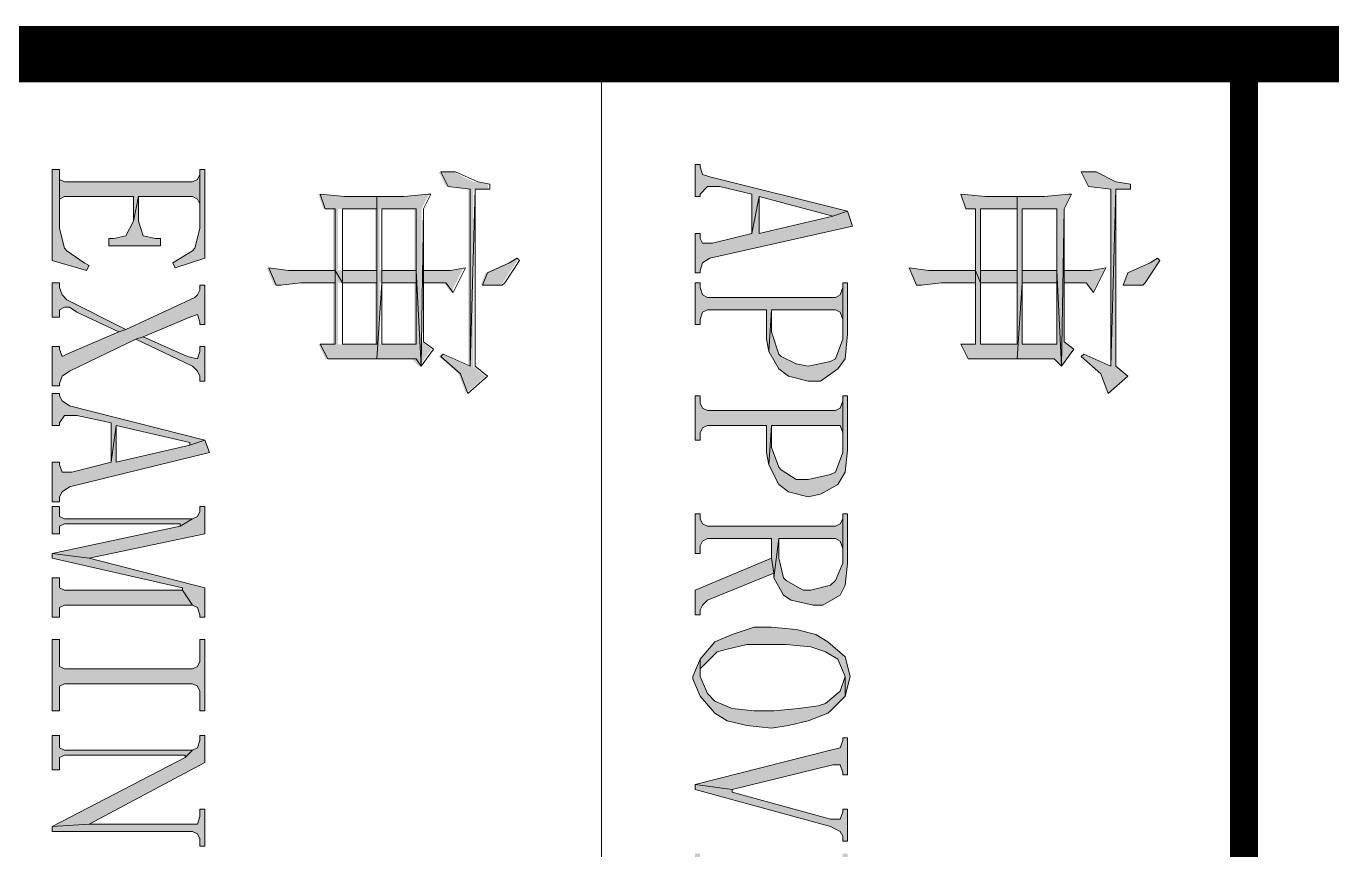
# Model space of a CAD drawing. Header units: millimetres. Extents: x 53009415 to 54059915, y 20499171 to 20796171.
# Drawn here: x 53907332 to 53915463, y 20529220 to 20534346 of the extents above; entities that cross this region are included whole.
import ezdxf

# ---------------------------------------------------------------- set-up
doc = ezdxf.new("R2010")
doc.units = ezdxf.units.MM
doc.header["$LTSCALE"] = 1000
doc.layers.add('PUB_TITLE', color=7, linetype='Continuous', lineweight=20)

# ---------------------------------------------------------------- blocks, each defined once
blk = doc.blocks.new('2015AACI_TQ_A2')
at = {"layer": 'PUB_TITLE'}
h = blk.add_hatch(color=256, dxfattribs=at)
h.dxf.hatch_style = 1
h.paths.add_polyline_path([(-5712.6, 11873.9), (-5715.7, 11877), (-5743.3, 11895.3), (-5746.3, 11892.3), (-5740.2, 11883.1), (-5728, 11855.5), (-5712.6, 11849.4)])
h.paths.add_polyline_path([(-5832.1, 11834.1), (-5611.6, 11834.1), (-5832.1, 11840.2), (-5832.1, 11858.6), (-5838.2, 11858.6), (-5841.3, 11840.2), (-5853.5, 11815.7), (-5853.5, 11797.3), (-5835.2, 11806.5)])
h.paths.add_polyline_path([(-5599.3, 11855.5), (-5611.6, 11840.2), (-5832.1, 11840.2), (-5611.6, 11834.1), (-5626.9, 11800.4), (-5623.8, 11797.3), (-5602.4, 11821.8), (-5577.9, 11831)])
h.paths.add_polyline_path([(-5703.5, 11812.6), (-5734.1, 11828), (-5731, 11809.6), (-5731, 11775.9), (-5715.7, 11775.9), (-5715.7, 11803.5)])
h.paths.add_polyline_path([(-5611.6, 11772.8), (-5807.6, 11775.9), (-5826, 11785.1), (-5826, 11782), (-5822.9, 11751.4), (-5822.9, 11717.7), (-5731, 11717.7), (-5639.1, 11717.7), (-5639.1, 11671.8), (-5715.7, 11671.8), (-5731, 11665.6), (-5639.1, 11665.6), (-5639.1, 11647.3), (-5620.8, 11656.4), (-5620.8, 11662.6), (-5620.8, 11684), (-5620.8, 11717.7), (-5715.7, 11723.8), (-5807.6, 11723.8), (-5807.6, 11766.7), (-5731, 11766.7)])
h.paths.add_polyline_path([(-5611.6, 11772.8), (-5731, 11766.7), (-5639.1, 11766.7), (-5639.1, 11723.8), (-5715.7, 11723.8), (-5620.8, 11717.7), (-5620.8, 11763.6)], flags=17)
h.paths.add_polyline_path([(-5633, 11788.1), (-5642.2, 11775.9), (-5715.7, 11775.9), (-5731, 11775.9), (-5807.6, 11775.9), (-5611.6, 11772.8)])
h.paths.add_polyline_path([(-5715.7, 11766.7), (-5731, 11766.7), (-5731, 11723.8), (-5715.7, 11723.8)], flags=16)
h.paths.add_polyline_path([(-5715.7, 11717.7), (-5731, 11717.7), (-5731, 11671.8), (-5715.7, 11671.8)], flags=16)
h.paths.add_polyline_path([(-5715.7, 11665.6), (-5731, 11665.6), (-5731, 11641.1), (-5731, 11607.4), (-5734.1, 11582.9), (-5712.6, 11592.1), (-5712.6, 11598.3), (-5715.7, 11622.8)])
h.paths.add_polyline_path([(-5807.6, 11717.7), (-5822.9, 11717.7), (-5822.9, 11711.6), (-5822.9, 11677.9), (-5826, 11647.3), (-5807.6, 11653.4), (-5807.6, 11665.6), (-5731, 11665.6), (-5715.7, 11671.8), (-5807.6, 11671.8)], flags=17)
h = blk.add_hatch(color=256, dxfattribs=at)
h.dxf.hatch_style = 1
h.paths.add_polyline_path([(-5798.4, 11488), (-5804.5, 11506.4), (-5847.4, 11334.9), (-5850.5, 11325.7), (-5859.7, 11322.6), (-5862.7, 11322.6), (-5862.7, 11316.5), (-5822.9, 11316.5), (-5822.9, 11322.6), (-5826, 11322.6), (-5835.2, 11331.8), (-5835.2, 11347.1), (-5826, 11386.9), (-5777, 11386.9), (-5822.9, 11396.1)])
h.paths.add_polyline_path([(-5786.2, 11512.5), (-5804.5, 11506.4), (-5798.4, 11488), (-5777, 11396.1), (-5822.9, 11396.1), (-5777, 11386.9), (-5764.7, 11337.9), (-5764.7, 11325.7), (-5770.8, 11322.6), (-5777, 11322.6), (-5777, 11316.5), (-5728, 11316.5), (-5728, 11322.6), (-5731, 11322.6), (-5740.2, 11325.7), (-5746.3, 11334.9)])
h.paths.add_polyline_path([(-5682, 11405.3), (-5645.3, 11405.3), (-5630, 11408.4), (-5682, 11411.4), (-5682, 11491.1), (-5679, 11497.2), (-5669.8, 11500.2), (-5709.6, 11500.2), (-5700.4, 11497.2), (-5697.3, 11491.1), (-5697.3, 11331.8), (-5700.4, 11325.7), (-5709.6, 11322.6), (-5715.7, 11322.6), (-5715.7, 11316.5), (-5663.6, 11316.5), (-5663.6, 11322.6), (-5669.8, 11322.6), (-5679, 11325.7), (-5682, 11331.8)])
h.paths.add_polyline_path([(-5593.2, 11457.4), (-5593.2, 11472.7), (-5608.5, 11494.1), (-5620.8, 11503.3), (-5651.4, 11506.4), (-5715.7, 11506.4), (-5715.7, 11500.2), (-5709.6, 11500.2), (-5654.5, 11500.2), (-5645.3, 11500.2), (-5620.8, 11491.1), (-5617.7, 11484.9), (-5611.6, 11457.4), (-5614.6, 11442.1), (-5623.8, 11423.7), (-5626.9, 11420.6), (-5654.5, 11411.4), (-5682, 11411.4), (-5630, 11408.4), (-5608.5, 11420.6), (-5599.3, 11432.9)])
h.paths.add_polyline_path([(-5538.1, 11491.1), (-5538.1, 11497.2), (-5528.9, 11500.2), (-5568.7, 11500.2), (-5559.5, 11497.2), (-5556.4, 11491.1), (-5556.4, 11331.8), (-5559.5, 11325.7), (-5565.6, 11322.6), (-5574.8, 11322.6), (-5574.8, 11316.5), (-5519.7, 11316.5), (-5519.7, 11322.6), (-5528.9, 11322.6), (-5535, 11325.7), (-5538.1, 11331.8), (-5538.1, 11405.3), (-5504.4, 11405.3), (-5489.1, 11408.4), (-5538.1, 11411.4)])
h.paths.add_polyline_path([(-5449.2, 11457.4), (-5452.3, 11472.7), (-5464.6, 11494.1), (-5479.9, 11503.3), (-5507.4, 11506.4), (-5574.8, 11506.4), (-5574.8, 11500.2), (-5568.7, 11500.2), (-5513.6, 11500.2), (-5504.4, 11500.2), (-5479.9, 11491.1), (-5476.8, 11484.9), (-5470.7, 11457.4), (-5470.7, 11442.1), (-5482.9, 11423.7), (-5486, 11420.6), (-5510.5, 11411.4), (-5538.1, 11411.4), (-5489.1, 11408.4), (-5464.6, 11420.6), (-5455.4, 11432.9)])
h.paths.add_polyline_path([(-5397.2, 11491.1), (-5394.1, 11497.2), (-5384.9, 11500.2), (-5421.7, 11500.2), (-5415.6, 11497.2), (-5412.5, 11491.1), (-5412.5, 11331.8), (-5415.6, 11325.7), (-5421.7, 11322.6), (-5427.8, 11322.6), (-5427.8, 11316.5), (-5378.8, 11316.5), (-5378.8, 11322.6), (-5388, 11322.6), (-5394.1, 11325.7), (-5397.2, 11331.8), (-5397.2, 11411.4), (-5372.7, 11411.4), (-5354.3, 11414.5), (-5348.2, 11414.5), (-5397.2, 11420.6)])
h.paths.add_polyline_path([(-5314.5, 11463.5), (-5314.5, 11475.7), (-5326.7, 11497.2), (-5339, 11503.3), (-5366.6, 11506.4), (-5427.8, 11506.4), (-5427.8, 11500.2), (-5421.7, 11500.2), (-5372.7, 11500.2), (-5366.6, 11500.2), (-5345.1, 11491.1), (-5339, 11484.9), (-5332.9, 11460.4), (-5332.9, 11451.2), (-5345.1, 11429.8), (-5348.2, 11426.7), (-5372.7, 11420.6), (-5397.2, 11420.6), (-5348.2, 11414.5), (-5326.7, 11426.7), (-5320.6, 11435.9)])
h.paths.add_polyline_path([(-5354.3, 11414.5), (-5372.7, 11411.4), (-5332.9, 11316.5), (-5302.2, 11316.5), (-5302.2, 11322.6), (-5308.4, 11322.6), (-5314.5, 11325.7), (-5320.6, 11331.8)])
h.paths.add_polyline_path([(-5265.5, 11414.5), (-5265.5, 11429.8), (-5262.4, 11460.4), (-5256.3, 11478.8), (-5247.1, 11494.1), (-5225.7, 11503.3), (-5201.2, 11503.3), (-5225.7, 11509.4), (-5250.2, 11503.3), (-5268.5, 11481.9), (-5277.7, 11466.6), (-5283.9, 11442.1), (-5286.9, 11411.4), (-5286.9, 11390), (-5277.7, 11362.4), (-5268.5, 11341), (-5247.1, 11322.6), (-5234.9, 11322.6), (-5256.3, 11344), (-5259.4, 11356.3), (-5265.5, 11380.8)])
h.paths.add_polyline_path([(-5164.4, 11432.9), (-5170.5, 11457.4), (-5179.7, 11481.9), (-5182.8, 11484.9), (-5201.2, 11503.3), (-5225.7, 11503.3), (-5207.3, 11497.2), (-5192, 11478.8), (-5188.9, 11469.6), (-5185.9, 11445.1), (-5182.8, 11414.5), (-5182.8, 11390), (-5185.9, 11362.4), (-5195, 11341), (-5204.2, 11331.8), (-5225.7, 11322.6), (-5247.1, 11322.6), (-5225.7, 11313.4), (-5222.6, 11313.4), (-5201.2, 11322.6), (-5179.7, 11341), (-5170.5, 11356.3), (-5164.4, 11380.8), (-5161.4, 11411.4)])
h.paths.add_polyline_path([(-5115.4, 11488), (-5115.4, 11497.2), (-5106.2, 11500.2), (-5103.2, 11500.2), (-5103.2, 11506.4), (-5149.1, 11506.4), (-5149.1, 11500.2), (-5146, 11500.2), (-5136.8, 11497.2), (-5133.8, 11484.9), (-5090.9, 11316.5), (-5084.8, 11362.4)])
h.paths.add_polyline_path([(-5038.8, 11484.9), (-5032.7, 11497.2), (-5026.6, 11500.2), (-5020.5, 11500.2), (-5020.5, 11506.4), (-5060.3, 11506.4), (-5060.3, 11500.2), (-5057.2, 11500.2), (-5048, 11497.2), (-5048, 11484.9), (-5081.7, 11362.4), (-5084.8, 11362.4), (-5090.9, 11316.5), (-5084.8, 11316.5)])
h.paths.add_polyline_path([(-4971.5, 11414.5), (-4937.8, 11414.5), (-4971.5, 11423.7), (-4971.5, 11491.1), (-4968.4, 11497.2), (-4959.2, 11500.2), (-4999, 11500.2), (-4989.8, 11497.2), (-4989.8, 11491.1), (-4989.8, 11331.8), (-4989.8, 11325.7), (-4996, 11322.6), (-4959.2, 11322.6), (-4968.4, 11325.7), (-4971.5, 11331.8)])
h.paths.add_polyline_path([(-4910.2, 11451.2), (-4916.3, 11451.2), (-4916.3, 11445.1), (-4922.5, 11426.7), (-4937.8, 11423.7), (-4971.5, 11423.7), (-4937.8, 11414.5), (-4922.5, 11408.4), (-4916.3, 11390), (-4916.3, 11386.9), (-4910.2, 11386.9)])
h.paths.add_polyline_path([(-4894.9, 11506.4), (-5005.1, 11506.4), (-5005.1, 11500.2), (-4999, 11500.2), (-4928.6, 11500.2), (-4907.1, 11491.1), (-4904.1, 11491.1), (-4888.8, 11466.6), (-4882.6, 11469.6)])
h.paths.add_polyline_path([(-4879.6, 11359.4), (-4885.7, 11362.4), (-4888.8, 11353.2), (-4904.1, 11334.9), (-4907.1, 11331.8), (-4931.6, 11322.6), (-4959.2, 11322.6), (-4996, 11322.6), (-5005.1, 11322.6), (-5005.1, 11316.5), (-4891.8, 11316.5)])
h.paths.add_polyline_path([(-4830.6, 11491.1), (-4824.4, 11497.2), (-4815.3, 11500.2), (-4855.1, 11500.2), (-4848.9, 11497.2), (-4848.9, 11491.1), (-4848.9, 11331.8), (-4848.9, 11325.7), (-4855.1, 11322.6), (-4818.3, 11322.6), (-4827.5, 11325.7), (-4830.6, 11331.8)], flags=17)
h.paths.add_polyline_path([(-4741.8, 11439), (-4747.9, 11466.6), (-4760.1, 11484.9), (-4763.2, 11491.1), (-4787.7, 11503.3), (-4812.2, 11506.4), (-4864.3, 11506.4), (-4864.3, 11500.2), (-4855.1, 11500.2), (-4815.3, 11500.2), (-4793.8, 11497.2), (-4772.4, 11481.9), (-4766.3, 11469.6), (-4760.1, 11445.1), (-4760.1, 11414.5), (-4760.1, 11386.9), (-4766.3, 11359.4), (-4775.4, 11341), (-4790.8, 11328.7), (-4818.3, 11322.6), (-4855.1, 11322.6), (-4864.3, 11322.6), (-4864.3, 11316.5), (-4815.3, 11316.5), (-4803, 11316.5), (-4778.5, 11325.7), (-4760.1, 11341), (-4747.9, 11359.4), (-4741.8, 11383.9), (-4738.7, 11414.5)])
h = blk.add_hatch(color=256, dxfattribs=at)
h.dxf.hatch_style = 1
h.paths.add_polyline_path([(-5712.6, 11073.9), (-5715.7, 11077), (-5743.3, 11095.3), (-5746.3, 11092.3), (-5740.2, 11083.1), (-5728, 11055.5), (-5712.6, 11049.4)])
h.paths.add_polyline_path([(-5832.1, 11034.1), (-5611.6, 11034.1), (-5832.1, 11040.2), (-5832.1, 11058.6), (-5838.2, 11058.6), (-5841.3, 11040.2), (-5853.5, 11015.7), (-5853.5, 10997.3), (-5835.2, 11006.5)])
h.paths.add_polyline_path([(-5599.3, 11055.5), (-5611.6, 11040.2), (-5832.1, 11040.2), (-5611.6, 11034.1), (-5626.9, 11000.4), (-5623.8, 10997.3), (-5602.4, 11021.8), (-5577.9, 11031)])
h.paths.add_polyline_path([(-5703.5, 11012.6), (-5734.1, 11028), (-5731, 11009.6), (-5731, 10975.9), (-5715.7, 10975.9), (-5715.7, 11003.5)])
h.paths.add_polyline_path([(-5611.6, 10972.8), (-5807.6, 10975.9), (-5826, 10985.1), (-5826, 10982), (-5822.9, 10951.4), (-5822.9, 10917.7), (-5731, 10917.7), (-5639.1, 10917.7), (-5639.1, 10871.8), (-5715.7, 10871.8), (-5731, 10865.6), (-5639.1, 10865.6), (-5639.1, 10847.3), (-5620.8, 10856.4), (-5620.8, 10862.6), (-5620.8, 10884), (-5620.8, 10917.7), (-5715.7, 10923.8), (-5807.6, 10923.8), (-5807.6, 10966.7), (-5731, 10966.7)])
h.paths.add_polyline_path([(-5611.6, 10972.8), (-5731, 10966.7), (-5639.1, 10966.7), (-5639.1, 10923.8), (-5715.7, 10923.8), (-5620.8, 10917.7), (-5620.8, 10963.6)], flags=17)
h.paths.add_polyline_path([(-5633, 10988.1), (-5642.2, 10975.9), (-5715.7, 10975.9), (-5731, 10975.9), (-5807.6, 10975.9), (-5611.6, 10972.8)])
h.paths.add_polyline_path([(-5715.7, 10966.7), (-5731, 10966.7), (-5731, 10923.8), (-5715.7, 10923.8)], flags=16)
h.paths.add_polyline_path([(-5715.7, 10917.7), (-5731, 10917.7), (-5731, 10871.8), (-5715.7, 10871.8)], flags=16)
h.paths.add_polyline_path([(-5715.7, 10865.6), (-5731, 10865.6), (-5731, 10841.1), (-5731, 10807.4), (-5734.1, 10782.9), (-5712.6, 10792.1), (-5712.6, 10798.3), (-5715.7, 10822.8)])
h.paths.add_polyline_path([(-5807.6, 10917.7), (-5822.9, 10917.7), (-5822.9, 10911.6), (-5822.9, 10877.9), (-5826, 10847.3), (-5807.6, 10853.4), (-5807.6, 10865.6), (-5731, 10865.6), (-5715.7, 10871.8), (-5807.6, 10871.8)], flags=17)
h = blk.add_hatch(color=256, dxfattribs=at)
h.dxf.hatch_style = 1
h.paths.add_polyline_path([(-5822.9, 10616.9), (-5792.3, 10616.9), (-5822.9, 10623.1), (-5822.9, 10690.4), (-5819.8, 10696.6), (-5813.7, 10699.6), (-5850.5, 10699.6), (-5844.3, 10696.6), (-5841.3, 10690.4), (-5841.3, 10531.2), (-5844.3, 10525), (-5819.8, 10525), (-5822.9, 10531.2)])
h.paths.add_polyline_path([(-5746.3, 10705.7), (-5856.6, 10705.7), (-5856.6, 10699.6), (-5850.5, 10699.6), (-5783.1, 10699.6), (-5758.6, 10693.5), (-5755.5, 10690.4), (-5740.2, 10665.9), (-5734.1, 10669)])
h.paths.add_polyline_path([(-5761.7, 10650.6), (-5770.8, 10650.6), (-5770.8, 10644.5), (-5773.9, 10629.2), (-5792.3, 10623.1), (-5822.9, 10623.1), (-5792.3, 10616.9), (-5773.9, 10607.7), (-5770.8, 10592.4), (-5770.8, 10586.3), (-5761.7, 10586.3)])
h.paths.add_polyline_path([(-5731, 10558.7), (-5737.1, 10561.8), (-5740.2, 10555.7), (-5755.5, 10534.2), (-5758.6, 10531.2), (-5783.1, 10525), (-5813.7, 10525), (-5850.5, 10525), (-5856.6, 10525), (-5856.6, 10515.9), (-5743.3, 10515.9)])
h = blk.add_hatch(color=256, dxfattribs=at)
h.dxf.hatch_style = 1
h.paths.add_polyline_path([(-5672.8, 10687.4), (-5675.9, 10696.6), (-5666.7, 10699.6), (-5663.6, 10699.6), (-5663.6, 10705.7), (-5712.6, 10705.7), (-5712.6, 10699.6), (-5706.5, 10699.6), (-5700.4, 10696.6), (-5697.3, 10693.5), (-5657.5, 10607.7), (-5654.5, 10598.6), (-5626.9, 10534.2), (-5623.8, 10528.1), (-5633, 10525), (-5636.1, 10525), (-5636.1, 10515.9), (-5587.1, 10515.9), (-5587.1, 10525), (-5590.1, 10525), (-5599.3, 10528.1), (-5605.4, 10537.3), (-5645.3, 10620), (-5648.3, 10629.2)])
h.paths.add_polyline_path([(-5593.2, 10705.7), (-5636.1, 10705.7), (-5636.1, 10699.6), (-5630, 10699.6), (-5620.8, 10696.6), (-5623.8, 10684.3), (-5648.3, 10629.2), (-5645.3, 10620), (-5611.6, 10690.4), (-5605.4, 10696.6), (-5599.3, 10699.6), (-5593.2, 10699.6)], flags=17)
h.paths.add_polyline_path([(-5654.5, 10598.6), (-5657.5, 10607.7), (-5694.3, 10534.2), (-5700.4, 10528.1), (-5709.6, 10525), (-5715.7, 10525), (-5715.7, 10515.9), (-5672.8, 10515.9), (-5672.8, 10525), (-5675.9, 10525), (-5682, 10525), (-5685.1, 10531.2), (-5685.1, 10537.3), (-5679, 10546.5)])
h = blk.add_hatch(color=256, dxfattribs=at)
h.dxf.hatch_style = 1
h.paths.add_polyline_path([(-5504.4, 10711.9), (-5519.7, 10705.7), (-5513.6, 10687.4), (-5492.1, 10595.5), (-5538.1, 10595.5), (-5492.1, 10589.4), (-5479.9, 10540.4), (-5479.9, 10528.1), (-5489.1, 10525), (-5492.1, 10525), (-5492.1, 10515.9), (-5443.1, 10515.9), (-5443.1, 10525), (-5449.2, 10525), (-5455.4, 10528.1), (-5461.5, 10537.3)])
h.paths.add_polyline_path([(-5538.1, 10595.5), (-5516.6, 10687.4), (-5513.6, 10687.4), (-5519.7, 10705.7), (-5562.6, 10537.3), (-5568.7, 10528.1), (-5574.8, 10525), (-5577.9, 10525), (-5577.9, 10515.9), (-5538.1, 10515.9), (-5538.1, 10525), (-5541.1, 10525), (-5550.3, 10531.2), (-5550.3, 10546.5), (-5541.1, 10589.4), (-5492.1, 10589.4)])
h = blk.add_hatch(color=256, dxfattribs=at)
h.dxf.hatch_style = 1
h.paths.add_polyline_path([(-5415.6, 10675.1), (-5412.5, 10675.1), (-5421.7, 10690.4), (-5421.7, 10531.2), (-5424.7, 10525), (-5430.9, 10525), (-5437, 10525), (-5437, 10515.9), (-5403.3, 10515.9), (-5403.3, 10525), (-5406.4, 10525), (-5412.5, 10525), (-5415.6, 10531.2)], flags=17)
h.paths.add_polyline_path([(-5403.3, 10705.7), (-5437, 10705.7), (-5437, 10699.6), (-5430.9, 10699.6), (-5424.7, 10696.6), (-5421.7, 10690.4), (-5412.5, 10675.1), (-5378.8, 10515.9), (-5372.7, 10561.8)])
h.paths.add_polyline_path([(-5311.4, 10696.6), (-5302.2, 10699.6), (-5299.2, 10699.6), (-5299.2, 10705.7), (-5335.9, 10705.7), (-5372.7, 10561.8), (-5378.8, 10515.9), (-5372.7, 10515.9), (-5335.9, 10678.2), (-5332.9, 10678.2), (-5314.5, 10690.4)])
h.paths.add_polyline_path([(-5314.5, 10690.4), (-5332.9, 10678.2), (-5332.9, 10531.2), (-5335.9, 10525), (-5342.1, 10525), (-5348.2, 10525), (-5348.2, 10515.9), (-5299.2, 10515.9), (-5299.2, 10525), (-5302.2, 10525), (-5311.4, 10525), (-5314.5, 10531.2)], flags=17)
h = blk.add_hatch(color=256, dxfattribs=at)
h.dxf.hatch_style = 1
h.paths.add_polyline_path([(-5216.5, 10690.4), (-5213.4, 10696.6), (-5207.3, 10699.6), (-5182.8, 10699.6), (-5182.8, 10705.7), (-5271.6, 10705.7), (-5271.6, 10699.6), (-5244, 10699.6), (-5237.9, 10696.6), (-5234.9, 10690.4), (-5234.9, 10531.2), (-5237.9, 10525), (-5244, 10525), (-5271.6, 10525), (-5271.6, 10515.9), (-5182.8, 10515.9), (-5182.8, 10525), (-5207.3, 10525), (-5213.4, 10525), (-5216.5, 10531.2)])
h = blk.add_hatch(color=256, dxfattribs=at)
h.dxf.hatch_style = 1
h.paths.add_polyline_path([(-5127.7, 10681.2), (-5124.6, 10681.2), (-5133.8, 10690.4), (-5133.8, 10531.2), (-5136.8, 10525), (-5143, 10525), (-5152.2, 10525), (-5152.2, 10515.9), (-5109.3, 10515.9), (-5109.3, 10525), (-5118.5, 10525), (-5124.6, 10525), (-5127.7, 10531.2)], flags=17)
h.paths.add_polyline_path([(-5118.5, 10705.7), (-5152.2, 10705.7), (-5152.2, 10699.6), (-5146, 10699.6), (-5136.8, 10696.6), (-5133.8, 10690.4), (-5124.6, 10681.2), (-5038.8, 10515.9), (-5041.9, 10561.8)])
h.paths.add_polyline_path([(-5032.7, 10690.4), (-5029.7, 10696.6), (-5023.5, 10699.6), (-5014.3, 10699.6), (-5014.3, 10705.7), (-5060.3, 10705.7), (-5060.3, 10699.6), (-5051.1, 10699.6), (-5041.9, 10696.6), (-5041.9, 10690.4), (-5041.9, 10561.8), (-5038.8, 10515.9), (-5032.7, 10515.9)])
blk.add_line((-6000, 11200), (0, 11200), dxfattribs=at)
for points, const_width in [([(-6000, 40000), (-6000, 0)], 70), ([(-6000, 12000), (0, 12000)], 35)]:
    blk.add_lwpolyline(points, dxfattribs=dict(at, const_width=const_width))
blk.add_lwpolyline([(-6000, 0), (0, 0), (0, 40000), (-6000, 40000)], close=True, dxfattribs=at)
at = {"layer": 'PUB_TITLE', "lineweight": 0}
for points in [[(-5743.3, 11895.3), (-5746.3, 11892.3), (-5740.2, 11883.1), (-5728, 11855.5), (-5712.6, 11849.4), (-5712.6, 11873.9), (-5715.7, 11877)], [(-5832.1, 11858.6), (-5838.2, 11858.6), (-5841.3, 11840.2), (-5853.5, 11815.7), (-5853.5, 11797.3), (-5835.2, 11806.5), (-5832.1, 11834.1), (-5611.6, 11834.1), (-5832.1, 11840.2)], [(-5599.3, 11855.5), (-5611.6, 11840.2), (-5832.1, 11840.2), (-5611.6, 11834.1), (-5626.9, 11800.4), (-5623.8, 11797.3), (-5602.4, 11821.8), (-5577.9, 11831)], [(-5734.1, 11828), (-5731, 11809.6), (-5731, 11775.9), (-5715.7, 11775.9), (-5715.7, 11803.5), (-5703.5, 11812.6)], [(-5826, 11785.1), (-5826, 11782), (-5822.9, 11751.4), (-5822.9, 11717.7), (-5731, 11717.7), (-5639.1, 11717.7), (-5639.1, 11671.8), (-5715.7, 11671.8), (-5731, 11665.6), (-5639.1, 11665.6), (-5639.1, 11647.3), (-5620.8, 11656.4), (-5620.8, 11662.6), (-5620.8, 11684), (-5620.8, 11717.7), (-5715.7, 11723.8), (-5807.6, 11723.8), (-5807.6, 11766.7), (-5731, 11766.7), (-5611.6, 11772.8), (-5807.6, 11775.9)], [(-5633, 11788.1), (-5642.2, 11775.9), (-5715.7, 11775.9), (-5731, 11775.9), (-5807.6, 11775.9), (-5611.6, 11772.8)], [(-5731, 11766.7), (-5731, 11723.8), (-5807.6, 11723.8), (-5715.7, 11723.8), (-5715.7, 11766.7), (-5639.1, 11766.7)], [(-5611.6, 11772.8), (-5731, 11766.7), (-5639.1, 11766.7), (-5639.1, 11723.8), (-5715.7, 11723.8), (-5620.8, 11717.7), (-5620.8, 11763.6)], [(-5822.9, 11717.7), (-5822.9, 11711.6), (-5822.9, 11677.9), (-5826, 11647.3), (-5807.6, 11653.4), (-5807.6, 11665.6), (-5731, 11665.6), (-5715.7, 11671.8), (-5807.6, 11671.8), (-5807.6, 11717.7), (-5731, 11717.7)], [(-5731, 11717.7), (-5731, 11671.8), (-5807.6, 11671.8), (-5715.7, 11671.8), (-5715.7, 11717.7), (-5639.1, 11717.7)], [(-5731, 11665.6), (-5731, 11641.1), (-5731, 11607.4), (-5734.1, 11582.9), (-5712.6, 11592.1), (-5712.6, 11598.3), (-5715.7, 11622.8), (-5715.7, 11665.6), (-5639.1, 11665.6)], [(-5804.5, 11506.4), (-5847.4, 11334.9), (-5850.5, 11325.7), (-5859.7, 11322.6), (-5862.7, 11322.6), (-5862.7, 11316.5), (-5822.9, 11316.5), (-5822.9, 11322.6), (-5826, 11322.6), (-5835.2, 11331.8), (-5835.2, 11347.1), (-5826, 11386.9), (-5777, 11386.9), (-5822.9, 11396.1), (-5798.4, 11488), (-5798.4, 11488)], [(-5786.2, 11512.5), (-5804.5, 11506.4), (-5798.4, 11488), (-5777, 11396.1), (-5822.9, 11396.1), (-5777, 11386.9), (-5764.7, 11337.9), (-5764.7, 11325.7), (-5770.8, 11322.6), (-5777, 11322.6), (-5777, 11316.5), (-5728, 11316.5), (-5728, 11322.6), (-5731, 11322.6), (-5740.2, 11325.7), (-5746.3, 11334.9)], [(-5651.4, 11506.4), (-5715.7, 11506.4), (-5715.7, 11500.2), (-5709.6, 11500.2), (-5654.5, 11500.2), (-5645.3, 11500.2), (-5620.8, 11491.1), (-5617.7, 11484.9), (-5611.6, 11457.4), (-5614.6, 11442.1), (-5623.8, 11423.7), (-5626.9, 11420.6), (-5654.5, 11411.4), (-5682, 11411.4), (-5630, 11408.4), (-5608.5, 11420.6), (-5599.3, 11432.9), (-5593.2, 11457.4), (-5593.2, 11472.7), (-5608.5, 11494.1), (-5620.8, 11503.3)], [(-5709.6, 11500.2), (-5700.4, 11497.2), (-5697.3, 11491.1), (-5697.3, 11331.8), (-5700.4, 11325.7), (-5709.6, 11322.6), (-5715.7, 11322.6), (-5715.7, 11316.5), (-5663.6, 11316.5), (-5663.6, 11322.6), (-5669.8, 11322.6), (-5679, 11325.7), (-5682, 11331.8), (-5682, 11405.3), (-5645.3, 11405.3), (-5630, 11408.4), (-5682, 11411.4), (-5682, 11491.1), (-5679, 11497.2), (-5669.8, 11500.2), (-5654.5, 11500.2)], [(-5507.4, 11506.4), (-5574.8, 11506.4), (-5574.8, 11500.2), (-5568.7, 11500.2), (-5513.6, 11500.2), (-5504.4, 11500.2), (-5479.9, 11491.1), (-5476.8, 11484.9), (-5470.7, 11457.4), (-5470.7, 11442.1), (-5482.9, 11423.7), (-5486, 11420.6), (-5510.5, 11411.4), (-5538.1, 11411.4), (-5489.1, 11408.4), (-5464.6, 11420.6), (-5455.4, 11432.9), (-5449.2, 11457.4), (-5452.3, 11472.7), (-5464.6, 11494.1), (-5479.9, 11503.3)], [(-5568.7, 11500.2), (-5559.5, 11497.2), (-5556.4, 11491.1), (-5556.4, 11331.8), (-5559.5, 11325.7), (-5565.6, 11322.6), (-5574.8, 11322.6), (-5574.8, 11316.5), (-5519.7, 11316.5), (-5519.7, 11322.6), (-5528.9, 11322.6), (-5535, 11325.7), (-5538.1, 11331.8), (-5538.1, 11405.3), (-5504.4, 11405.3), (-5489.1, 11408.4), (-5538.1, 11411.4), (-5538.1, 11491.1), (-5538.1, 11497.2), (-5528.9, 11500.2), (-5513.6, 11500.2)], [(-5366.6, 11506.4), (-5427.8, 11506.4), (-5427.8, 11500.2), (-5421.7, 11500.2), (-5372.7, 11500.2), (-5366.6, 11500.2), (-5345.1, 11491.1), (-5339, 11484.9), (-5332.9, 11460.4), (-5332.9, 11451.2), (-5345.1, 11429.8), (-5348.2, 11426.7), (-5372.7, 11420.6), (-5397.2, 11420.6), (-5348.2, 11414.5), (-5326.7, 11426.7), (-5320.6, 11435.9), (-5314.5, 11463.5), (-5314.5, 11475.7), (-5326.7, 11497.2), (-5339, 11503.3)], [(-5421.7, 11500.2), (-5415.6, 11497.2), (-5412.5, 11491.1), (-5412.5, 11331.8), (-5415.6, 11325.7), (-5421.7, 11322.6), (-5427.8, 11322.6), (-5427.8, 11316.5), (-5378.8, 11316.5), (-5378.8, 11322.6), (-5388, 11322.6), (-5394.1, 11325.7), (-5397.2, 11331.8), (-5397.2, 11411.4), (-5372.7, 11411.4), (-5354.3, 11414.5), (-5348.2, 11414.5), (-5397.2, 11420.6), (-5397.2, 11491.1), (-5394.1, 11497.2), (-5384.9, 11500.2), (-5372.7, 11500.2)], [(-5225.7, 11509.4), (-5225.7, 11509.4), (-5250.2, 11503.3), (-5268.5, 11481.9), (-5277.7, 11466.6), (-5283.9, 11442.1), (-5286.9, 11411.4), (-5286.9, 11390), (-5277.7, 11362.4), (-5268.5, 11341), (-5268.5, 11341), (-5247.1, 11322.6), (-5225.7, 11322.6), (-5234.9, 11322.6), (-5256.3, 11344), (-5259.4, 11356.3), (-5265.5, 11380.8), (-5265.5, 11414.5), (-5265.5, 11429.8), (-5262.4, 11460.4), (-5256.3, 11478.8), (-5247.1, 11494.1), (-5225.7, 11503.3), (-5201.2, 11503.3)], [(-5201.2, 11503.3), (-5225.7, 11503.3), (-5207.3, 11497.2), (-5192, 11478.8), (-5188.9, 11469.6), (-5185.9, 11445.1), (-5182.8, 11414.5), (-5182.8, 11390), (-5185.9, 11362.4), (-5195, 11341), (-5204.2, 11331.8), (-5225.7, 11322.6), (-5247.1, 11322.6), (-5225.7, 11313.4), (-5222.6, 11313.4), (-5201.2, 11322.6), (-5179.7, 11341), (-5170.5, 11356.3), (-5164.4, 11380.8), (-5161.4, 11411.4), (-5164.4, 11432.9), (-5170.5, 11457.4), (-5179.7, 11481.9), (-5182.8, 11484.9)], [(-5103.2, 11506.4), (-5149.1, 11506.4), (-5149.1, 11500.2), (-5146, 11500.2), (-5136.8, 11497.2), (-5133.8, 11484.9), (-5090.9, 11316.5), (-5084.8, 11362.4), (-5115.4, 11488), (-5115.4, 11497.2), (-5106.2, 11500.2), (-5103.2, 11500.2)], [(-5020.5, 11506.4), (-5060.3, 11506.4), (-5060.3, 11500.2), (-5057.2, 11500.2), (-5048, 11497.2), (-5048, 11484.9), (-5081.7, 11362.4), (-5084.8, 11362.4), (-5090.9, 11316.5), (-5084.8, 11316.5), (-5038.8, 11484.9), (-5032.7, 11497.2), (-5026.6, 11500.2), (-5020.5, 11500.2)], [(-5354.3, 11414.5), (-5372.7, 11411.4), (-5332.9, 11316.5), (-5302.2, 11316.5), (-5302.2, 11322.6), (-5308.4, 11322.6), (-5314.5, 11325.7), (-5320.6, 11331.8)], [(-5743.3, 11097.8), (-5746.3, 11094.7), (-5740.2, 11085.5), (-5728, 11058), (-5712.6, 11051.8), (-5712.6, 11076.3), (-5715.7, 11079.4)], [(-5832.1, 11061), (-5838.2, 11061), (-5841.3, 11045.7), (-5853.5, 11018.1), (-5853.5, 10999.8), (-5835.2, 11009), (-5832.1, 11036.5), (-5611.6, 11036.5), (-5832.1, 11042.7)], [(-5599.3, 11058), (-5611.6, 11042.7), (-5832.1, 11042.7), (-5611.6, 11036.5), (-5626.9, 11002.8), (-5623.8, 10999.8), (-5602.4, 11024.3), (-5577.9, 11033.5)], [(-5734.1, 11030.4), (-5731, 11012), (-5731, 10978.3), (-5715.7, 10978.3), (-5715.7, 11005.9), (-5703.5, 11015.1)], [(-5826, 10987.5), (-5826, 10984.5), (-5822.9, 10953.8), (-5822.9, 10920.1), (-5731, 10920.1), (-5639.1, 10920.1), (-5639.1, 10877.3), (-5715.7, 10877.3), (-5731, 10868.1), (-5639.1, 10868.1), (-5639.1, 10849.7), (-5620.8, 10858.9), (-5620.8, 10865), (-5620.8, 10886.4), (-5620.8, 10920.1), (-5715.7, 10926.3), (-5807.6, 10926.3), (-5807.6, 10969.1), (-5731, 10969.1), (-5611.6, 10975.3), (-5807.6, 10978.3)], [(-5633, 10990.6), (-5642.2, 10978.3), (-5715.7, 10978.3), (-5731, 10978.3), (-5807.6, 10978.3), (-5611.6, 10975.3)], [(-5731, 10969.1), (-5731, 10926.3), (-5807.6, 10926.3), (-5715.7, 10926.3), (-5715.7, 10969.1), (-5639.1, 10969.1)], [(-5611.6, 10975.3), (-5731, 10969.1), (-5639.1, 10969.1), (-5639.1, 10926.3), (-5715.7, 10926.3), (-5620.8, 10920.1), (-5620.8, 10969.1)], [(-5822.9, 10920.1), (-5822.9, 10914), (-5822.9, 10880.3), (-5826, 10849.7), (-5807.6, 10855.8), (-5807.6, 10868.1), (-5731, 10868.1), (-5715.7, 10877.3), (-5807.6, 10877.3), (-5807.6, 10920.1), (-5731, 10920.1)], [(-5731, 10920.1), (-5731, 10877.3), (-5807.6, 10877.3), (-5715.7, 10877.3), (-5715.7, 10920.1), (-5639.1, 10920.1)], [(-5731, 10868.1), (-5731, 10843.6), (-5731, 10809.9), (-5734.1, 10785.4), (-5712.6, 10794.6), (-5712.6, 10800.7), (-5715.7, 10825.2), (-5715.7, 10868.1), (-5639.1, 10868.1)], [(-5746.3, 10705.7), (-5856.6, 10705.7), (-5856.6, 10699.6), (-5850.5, 10699.6), (-5783.1, 10699.6), (-5758.6, 10693.5), (-5755.5, 10690.4), (-5740.2, 10665.9), (-5734.1, 10669)], [(-5663.6, 10705.7), (-5712.6, 10705.7), (-5712.6, 10699.6), (-5706.5, 10699.6), (-5700.4, 10696.6), (-5697.3, 10693.5), (-5657.5, 10607.7), (-5654.5, 10598.6), (-5626.9, 10534.2), (-5623.8, 10528.1), (-5633, 10525), (-5636.1, 10525), (-5636.1, 10515.9), (-5587.1, 10515.9), (-5587.1, 10525), (-5590.1, 10525), (-5599.3, 10528.1), (-5605.4, 10537.3), (-5645.3, 10620), (-5648.3, 10629.2), (-5672.8, 10687.4), (-5675.9, 10696.6), (-5666.7, 10699.6), (-5663.6, 10699.6)], [(-5593.2, 10705.7), (-5636.1, 10705.7), (-5636.1, 10699.6), (-5630, 10699.6), (-5620.8, 10696.6), (-5623.8, 10684.3), (-5648.3, 10629.2), (-5645.3, 10620), (-5611.6, 10690.4), (-5605.4, 10696.6), (-5599.3, 10699.6), (-5593.2, 10699.6)], [(-5519.7, 10705.7), (-5562.6, 10537.3), (-5568.7, 10528.1), (-5574.8, 10525), (-5577.9, 10525), (-5577.9, 10515.9), (-5538.1, 10515.9), (-5538.1, 10525), (-5541.1, 10525), (-5550.3, 10531.2), (-5550.3, 10546.5), (-5541.1, 10589.4), (-5492.1, 10589.4), (-5538.1, 10595.5), (-5516.6, 10687.4), (-5513.6, 10687.4)], [(-5504.4, 10711.9), (-5519.7, 10705.7), (-5513.6, 10687.4), (-5492.1, 10595.5), (-5538.1, 10595.5), (-5492.1, 10589.4), (-5479.9, 10540.4), (-5479.9, 10528.1), (-5489.1, 10525), (-5492.1, 10525), (-5492.1, 10515.9), (-5443.1, 10515.9), (-5443.1, 10525), (-5449.2, 10525), (-5455.4, 10528.1), (-5461.5, 10537.3)], [(-5403.3, 10705.7), (-5437, 10705.7), (-5437, 10699.6), (-5430.9, 10699.6), (-5424.7, 10696.6), (-5421.7, 10690.4), (-5412.5, 10675.1), (-5378.8, 10515.9), (-5372.7, 10561.8)], [(-5299.2, 10705.7), (-5335.9, 10705.7), (-5372.7, 10561.8), (-5372.7, 10561.8), (-5378.8, 10515.9), (-5372.7, 10515.9), (-5335.9, 10678.2), (-5332.9, 10678.2), (-5314.5, 10690.4), (-5311.4, 10696.6), (-5302.2, 10699.6), (-5299.2, 10699.6)], [(-5182.8, 10705.7), (-5271.6, 10705.7), (-5271.6, 10699.6), (-5244, 10699.6), (-5237.9, 10696.6), (-5234.9, 10690.4), (-5234.9, 10531.2), (-5237.9, 10525), (-5244, 10525), (-5271.6, 10525), (-5271.6, 10515.9), (-5182.8, 10515.9), (-5182.8, 10525), (-5207.3, 10525), (-5213.4, 10525), (-5216.5, 10531.2), (-5216.5, 10690.4), (-5213.4, 10696.6), (-5207.3, 10699.6), (-5182.8, 10699.6)], [(-5118.5, 10705.7), (-5152.2, 10705.7), (-5152.2, 10699.6), (-5146, 10699.6), (-5136.8, 10696.6), (-5133.8, 10690.4), (-5124.6, 10681.2), (-5038.8, 10515.9), (-5041.9, 10561.8)], [(-5014.3, 10705.7), (-5060.3, 10705.7), (-5060.3, 10699.6), (-5051.1, 10699.6), (-5041.9, 10696.6), (-5041.9, 10690.4), (-5041.9, 10561.8), (-5041.9, 10561.8), (-5038.8, 10515.9), (-5032.7, 10515.9), (-5032.7, 10690.4), (-5029.7, 10696.6), (-5023.5, 10699.6), (-5014.3, 10699.6)], [(-5850.5, 10699.6), (-5844.3, 10696.6), (-5841.3, 10690.4), (-5841.3, 10531.2), (-5844.3, 10525), (-5850.5, 10525), (-5813.7, 10525), (-5819.8, 10525), (-5822.9, 10531.2), (-5822.9, 10616.9), (-5792.3, 10616.9), (-5822.9, 10623.1), (-5822.9, 10690.4), (-5819.8, 10696.6), (-5813.7, 10699.6), (-5783.1, 10699.6)], [(-5421.7, 10690.4), (-5421.7, 10531.2), (-5424.7, 10525), (-5430.9, 10525), (-5437, 10525), (-5437, 10515.9), (-5403.3, 10515.9), (-5403.3, 10525), (-5406.4, 10525), (-5412.5, 10525), (-5415.6, 10531.2), (-5415.6, 10675.1), (-5412.5, 10675.1)], [(-5314.5, 10690.4), (-5332.9, 10678.2), (-5332.9, 10531.2), (-5335.9, 10525), (-5342.1, 10525), (-5348.2, 10525), (-5348.2, 10515.9), (-5299.2, 10515.9), (-5299.2, 10525), (-5302.2, 10525), (-5311.4, 10525), (-5314.5, 10531.2)], [(-5133.8, 10690.4), (-5133.8, 10531.2), (-5136.8, 10525), (-5143, 10525), (-5152.2, 10525), (-5152.2, 10515.9), (-5109.3, 10515.9), (-5109.3, 10525), (-5118.5, 10525), (-5124.6, 10525), (-5127.7, 10531.2), (-5127.7, 10681.2), (-5124.6, 10681.2)], [(-5761.7, 10650.6), (-5770.8, 10650.6), (-5770.8, 10644.5), (-5773.9, 10629.2), (-5792.3, 10623.1), (-5822.9, 10623.1), (-5792.3, 10616.9), (-5773.9, 10607.7), (-5770.8, 10592.4), (-5770.8, 10586.3), (-5761.7, 10586.3)], [(-5657.5, 10607.7), (-5694.3, 10534.2), (-5700.4, 10528.1), (-5709.6, 10525), (-5715.7, 10525), (-5715.7, 10515.9), (-5672.8, 10515.9), (-5672.8, 10525), (-5675.9, 10525), (-5682, 10525), (-5685.1, 10531.2), (-5685.1, 10537.3), (-5679, 10546.5), (-5654.5, 10598.6)], [(-5737.1, 10561.8), (-5740.2, 10555.7), (-5755.5, 10534.2), (-5758.6, 10531.2), (-5783.1, 10525), (-5813.7, 10525), (-5850.5, 10525), (-5856.6, 10525), (-5856.6, 10515.9), (-5743.3, 10515.9), (-5731, 10558.7)]]:
    blk.add_lwpolyline(points, close=True, dxfattribs=at)

msp = doc.modelspace()

# ---------------------------------------------------------------- block references
at = {"layer": 'PUB_TITLE', "xscale": 5, "yscale": 5, "zscale": 5, "rotation": 270}
msp.add_blockref('2015AACI_TQ_A2', (53854915.383, 20504170.783), dxfattribs=at)

doc.saveas('drawing.dxf')
